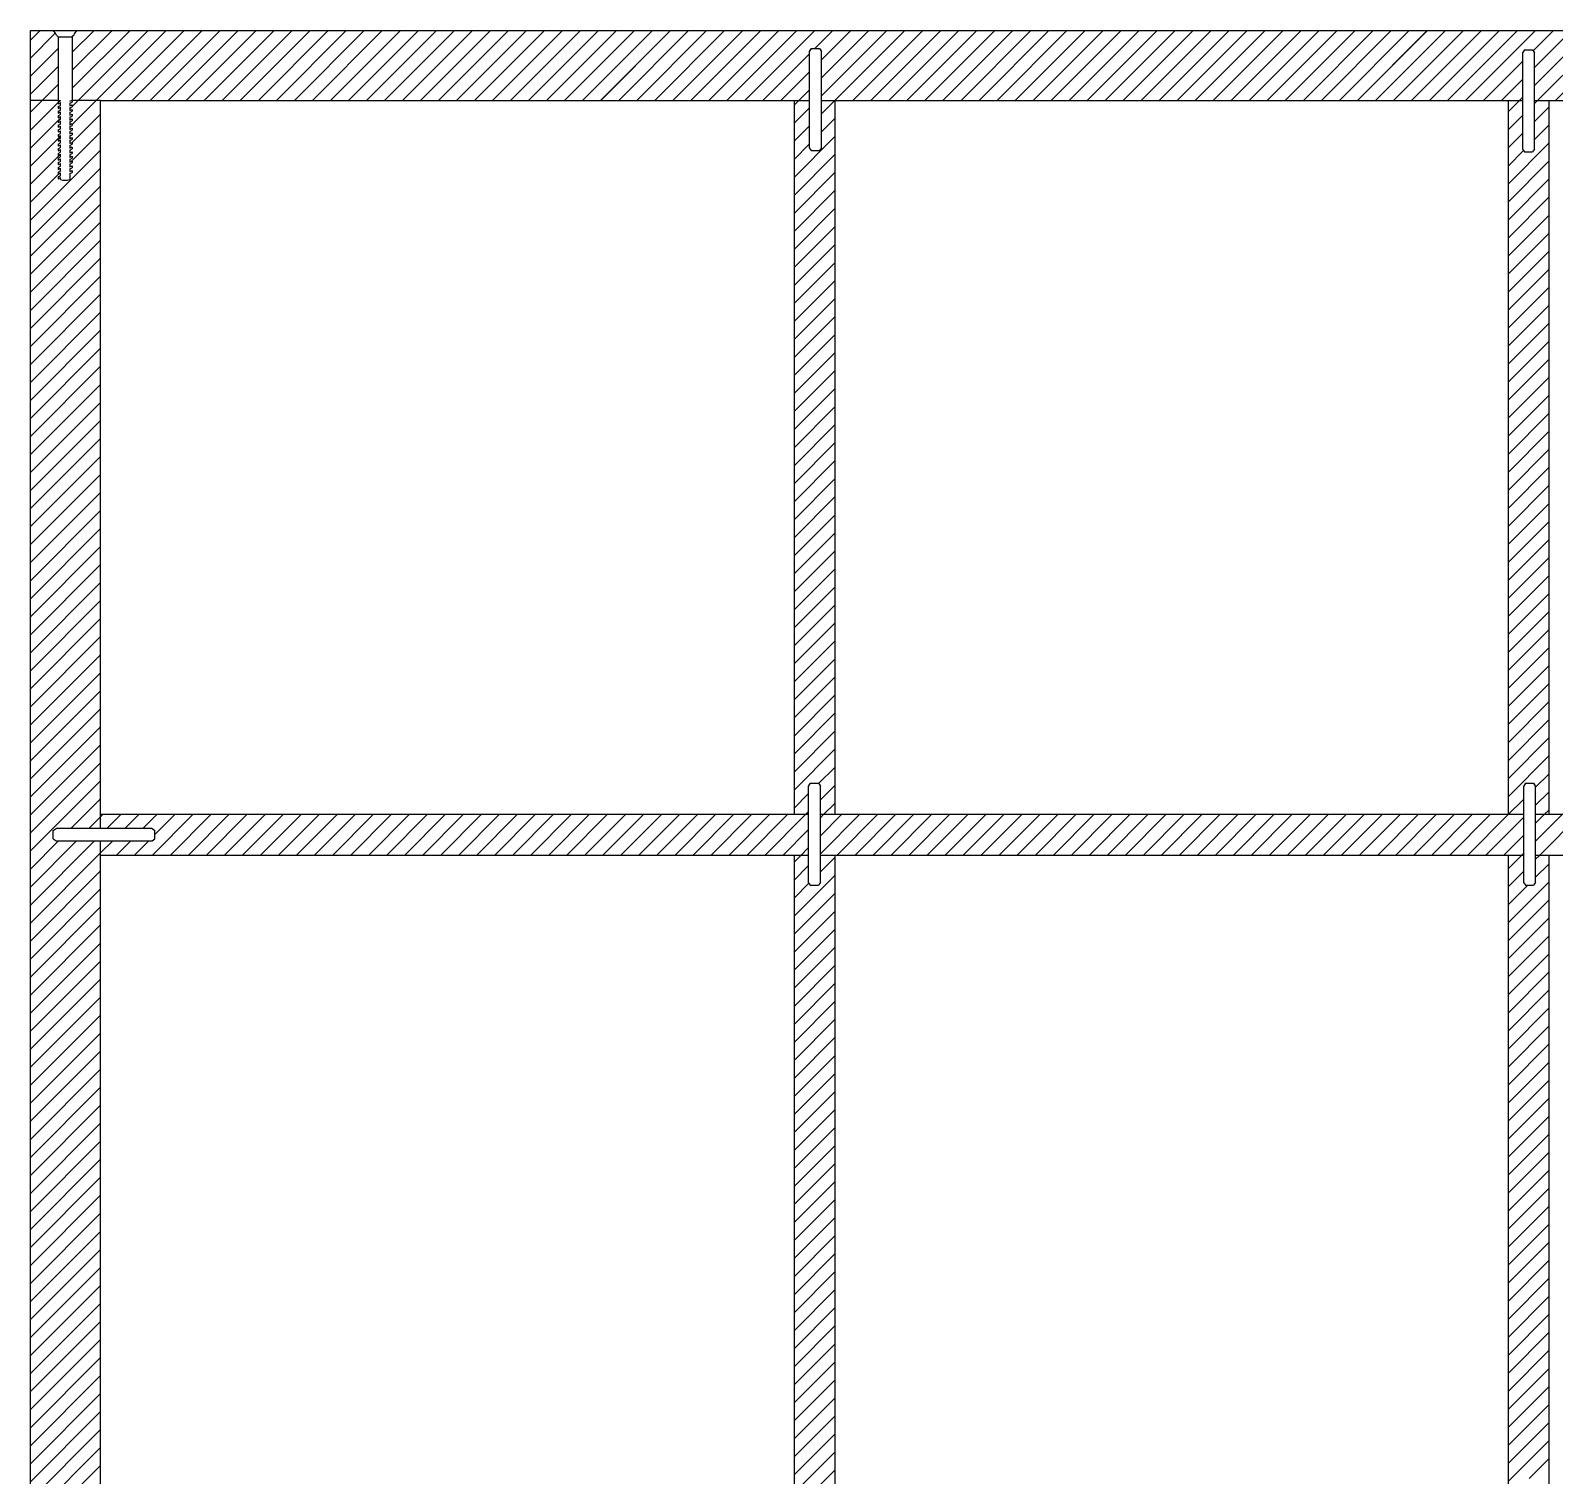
# Model space of a CAD drawing. Header units: inches. Extents: x 17 to 1541, y -140 to 953.
# Drawn here: x 976.6 to 1051.4, y 781.6 to 852.5 of the extents above; entities that cross this region are included whole.
import ezdxf

# ---------------------------------------------------------------- set-up
doc = ezdxf.new("R2010")
doc.units = ezdxf.units.IN
doc.header["$MEASUREMENT"] = 0
doc.layers.add('viti', color=2, linetype='Continuous')

msp = doc.modelspace()

# ---------------------------------------------------------------- hatches: boundary and pattern name
h = msp.add_hatch()
h.set_pattern_fill('ANSI31', color=40, scale=5)
h.paths.add_polyline_path([(980.081, 849.048), (978.69, 849.048), (978.69, 848.971), (978.563, 848.914), (978.563, 848.777), (978.69, 848.834), (978.69, 848.74), (978.563, 848.683), (978.563, 848.555), (978.691, 848.612), (978.691, 848.518), (978.563, 848.46), (978.563, 848.32), (978.69, 848.377), (978.69, 848.283), (978.563, 848.226), (978.563, 848.086), (978.69, 848.143), (978.69, 848.049), (978.563, 847.992), (978.563, 847.858), (978.69, 847.916), (978.69, 847.821), (978.563, 847.764), (978.563, 847.627), (978.69, 847.684), (978.69, 847.59), (978.563, 847.533), (978.563, 847.404), (978.691, 847.462), (978.691, 847.368), (978.563, 847.31), (978.563, 847.17), (978.69, 847.227), (978.69, 847.133), (978.563, 847.076), (978.563, 846.936), (978.69, 846.993), (978.69, 846.899), (978.563, 846.842), (978.563, 846.708), (978.69, 846.766), (978.69, 846.671), (978.563, 846.614), (978.563, 846.477), (978.69, 846.534), (978.69, 846.44), (978.563, 846.383), (978.563, 846.254), (978.691, 846.312), (978.691, 846.218), (978.563, 846.16), (978.563, 846.02), (978.69, 846.077), (978.69, 845.983), (978.563, 845.926), (978.563, 845.786), (978.69, 845.843), (978.69, 845.749), (978.563, 845.692), (978.563, 845.558), (978.69, 845.616), (978.69, 845.521), (978.563, 845.464), (978.563, 845.165, -0.133087), (978.118, 845.165), (978.118, 845.264), (977.99, 845.206), (977.99, 845.3), (978.118, 845.358), (978.118, 845.492), (977.99, 845.434), (977.99, 845.528), (978.118, 845.586), (978.118, 845.726), (977.99, 845.668), (977.99, 845.762), (978.118, 845.82), (978.118, 845.96), (977.991, 845.903), (977.991, 845.997), (978.118, 846.054), (978.118, 846.183), (977.99, 846.125), (977.99, 846.219), (978.118, 846.276), (978.118, 846.414), (977.99, 846.356), (977.99, 846.45), (978.118, 846.508), (978.118, 846.642), (977.99, 846.584), (977.99, 846.678), (978.118, 846.736), (978.118, 846.876), (977.99, 846.818), (977.99, 846.912), (978.118, 846.969), (978.118, 847.11), (977.991, 847.053), (977.991, 847.147), (978.118, 847.204), (978.118, 847.333), (977.99, 847.275), (977.99, 847.369), (978.118, 847.427), (978.118, 847.564), (977.99, 847.506), (977.99, 847.6), (978.118, 847.658), (978.118, 847.792), (977.99, 847.734), (977.99, 847.828), (978.118, 847.886), (978.118, 848.026), (977.99, 847.968), (977.99, 848.062), (978.118, 848.12), (978.118, 848.26), (977.991, 848.203), (977.991, 848.297), (978.118, 848.354), (978.118, 848.483), (977.99, 848.425), (977.99, 848.519), (978.118, 848.576), (978.118, 848.714), (977.99, 848.656), (977.99, 848.75), (978.118, 848.808), (978.118, 848.942), (977.99, 848.884), (977.99, 848.978), (978.118, 849.036), (978.118, 849.048), (977.99, 849.048), (976.639, 849.048), (976.639, 708.934), (978.152, 708.934), (978.152, 708.996), (978.279, 709.053), (978.279, 709.191), (978.152, 709.133), (978.152, 709.228), (978.279, 709.285), (978.279, 709.413), (978.15, 709.355), (978.15, 709.45), (978.279, 709.507), (978.279, 709.648), (978.151, 709.59), (978.151, 709.684), (978.279, 709.742), (978.279, 709.881), (978.152, 709.824), (978.152, 709.918), (978.279, 709.976), (978.279, 710.109), (978.152, 710.052), (978.152, 710.146), (978.279, 710.203), (978.279, 710.341), (978.152, 710.283), (978.152, 710.378), (978.279, 710.435), (978.279, 710.563), (978.15, 710.505), (978.15, 710.599), (978.279, 710.657), (978.279, 710.798), (978.151, 710.74), (978.151, 710.834), (978.279, 710.892), (978.279, 711.032), (978.152, 710.974), (978.152, 711.068), (978.279, 711.126), (978.279, 711.259), (978.152, 711.202), (978.152, 711.296), (978.279, 711.353), (978.279, 711.491), (978.152, 711.434), (978.152, 711.528), (978.279, 711.585), (978.279, 711.713), (978.15, 711.655), (978.15, 711.75), (978.279, 711.807), (978.279, 711.948), (978.151, 711.89), (978.151, 711.984), (978.279, 712.042), (978.279, 712.182), (978.152, 712.124), (978.152, 712.218), (978.279, 712.276), (978.279, 712.409), (978.152, 712.352), (978.152, 712.446), (978.279, 712.503), (978.279, 712.802, -0.133087), (978.723, 712.802), (978.723, 712.704), (978.852, 712.762), (978.852, 712.668), (978.723, 712.61), (978.723, 712.476), (978.851, 712.534), (978.851, 712.44), (978.723, 712.382), (978.723, 712.242), (978.851, 712.3), (978.851, 712.206), (978.723, 712.148), (978.723, 712.008), (978.85, 712.065), (978.85, 711.971), (978.723, 711.914), (978.723, 711.785), (978.852, 711.843), (978.852, 711.749), (978.723, 711.691), (978.723, 711.554), (978.852, 711.612), (978.852, 711.518), (978.723, 711.46), (978.723, 711.326), (978.851, 711.384), (978.851, 711.29), (978.723, 711.232), (978.723, 711.092), (978.851, 711.15), (978.851, 711.056), (978.723, 710.998), (978.723, 710.857), (978.85, 710.915), (978.85, 710.821), (978.723, 710.764), (978.723, 710.635), (978.852, 710.693), (978.852, 710.599), (978.723, 710.541), (978.723, 710.404), (978.852, 710.461), (978.852, 710.368), (978.723, 710.31), (978.723, 710.176), (978.851, 710.234), (978.851, 710.14), (978.723, 710.082), (978.723, 709.942), (978.851, 710), (978.851, 709.906), (978.723, 709.848), (978.723, 709.707), (978.85, 709.765), (978.85, 709.671), (978.723, 709.614), (978.723, 709.485), (978.852, 709.543), (978.852, 709.449), (978.723, 709.391), (978.723, 709.254), (978.852, 709.311), (978.852, 709.218), (978.723, 709.16), (978.723, 709.026), (978.851, 709.084), (978.851, 708.99), (978.728, 708.934), (980.081, 708.934), (980.081, 743.654), (977.707, 743.654), (977.556, 743.752), (977.556, 744.153), (977.707, 744.254), (980.081, 744.254), (980.081, 778.683), (977.723, 778.683), (977.572, 778.782), (977.572, 779.183), (977.723, 779.283), (980.081, 779.283), (980.081, 812.734), (977.896, 812.734), (977.745, 812.833), (977.745, 813.234), (977.896, 813.334), (980.081, 813.334)])
edge = h.paths.add_edge_path()
edge.add_spline(control_points=[(977.99, 852.169), (977.967, 852.197), (977.926, 852.245), (977.889, 852.297), (977.874, 852.319)], knot_values=[0, 0, 0, 0, 0.109536, 0.18966, 0.18966, 0.18966, 0.18966], degree=3, periodic=0)
edge.add_spline(control_points=[(977.874, 852.319), (977.838, 852.371), (977.806, 852.425), (977.773, 852.479)], knot_values=[0.18966, 0.18966, 0.18966, 0.18966, 0.378924, 0.378924, 0.378924, 0.378924], degree=3, periodic=0)
edge.add_line((977.773, 852.479), (976.639, 852.479))
edge.add_line((976.639, 852.479), (976.639, 849.048))
edge.add_line((976.639, 849.048), (977.99, 849.048))
edge.add_line((977.99, 849.048), (977.99, 852.169))
h = msp.add_hatch()
h.set_pattern_fill('ANSI31', color=40, scale=5)
edge = h.paths.add_edge_path()
edge.add_line((1014.84, 851.596), (1015.34, 851.596))
edge.add_line((1015.34, 851.596), (1015.44, 851.445))
edge.add_line((1015.44, 851.445), (1015.44, 849.048))
edge.add_line((1015.44, 849.048), (1049.829, 849.048))
edge.add_line((1049.829, 849.048), (1049.829, 851.53))
edge.add_line((1049.829, 851.53), (1050.329, 851.53))
edge.add_line((1050.329, 851.53), (1050.429, 851.379))
edge.add_line((1050.429, 851.379), (1050.429, 849.048))
edge.add_line((1050.429, 849.048), (1084.828, 849.048))
edge.add_line((1084.828, 849.048), (1084.828, 851.489))
edge.add_line((1084.828, 851.489), (1085.328, 851.489))
edge.add_line((1085.328, 851.489), (1085.428, 851.338))
edge.add_line((1085.428, 851.338), (1085.428, 849.048))
edge.add_line((1085.428, 849.048), (1120.182, 849.048))
edge.add_line((1120.182, 849.048), (1121.501, 849.048))
edge.add_line((1121.501, 849.048), (1121.501, 852.173))
edge.add_spline(control_points=[(1121.501, 852.173), (1121.477, 852.201), (1121.397, 852.296), (1121.331, 852.403), (1121.285, 852.479)], knot_values=[0, 0, 0, 0, 0.109536, 0.374376, 0.374376, 0.374376, 0.374376], degree=3, periodic=0)
edge.add_line((1121.263, 852.479), (978.907, 852.479))
edge.add_spline(control_points=[(978.907, 852.479), (978.861, 852.402), (978.795, 852.294), (978.714, 852.197), (978.69, 852.169)], knot_values=[0, 0, 0, 0, 0.269387, 0.378924, 0.378924, 0.378924, 0.378924], degree=3, periodic=0)
edge.add_line((978.711, 852.169), (978.69, 852.169))
edge.add_line((978.69, 852.169), (978.69, 849.048))
edge.add_line((978.69, 849.048), (980.081, 849.048))
edge.add_line((980.081, 849.048), (1014.84, 849.048))
edge.add_line((1014.84, 849.048), (1014.84, 851.596))

# ---------------------------------------------------------------- linework, layer by layer
at = {"color": 7}
for p, q in [((976.639, 705.479), (976.639, 852.479)), ((976.639, 852.479), (1123.639, 852.479)), ((977.99, 849.048), (976.639, 849.048)), ((980.081, 849.048), (978.69, 849.048)), ((980.07, 849.048), (1014.84, 849.048)), ((980.081, 813.334), (980.081, 849.048)), ((1014.098, 849.048), (1014.098, 814.019)), ((1015.44, 849.048), (1049.829, 849.048)), ((1016.098, 849.048), (1016.098, 814.019)), ((1049.126, 849.048), (1049.126, 814.019)), ((1050.429, 849.048), (1084.828, 849.048)), ((1051.126, 849.048), (1051.126, 814.019)), ((1014.796, 814.019), (980.081, 814.019)), ((1049.878, 814.019), (1015.396, 814.019)), ((1084.888, 814.019), (1050.478, 814.019)), ((980.081, 779.283), (980.081, 812.734)), ((1014.796, 812.019), (980.081, 812.019)), ((1014.098, 812.019), (1014.098, 779.991)), ((1049.878, 812.019), (1015.396, 812.019)), ((1016.098, 812.019), (1016.098, 779.991)), ((1049.126, 812.019), (1049.126, 805.452)), ((1084.888, 812.019), (1050.478, 812.019)), ((1051.126, 812.019), (1051.126, 805.452)), ((1049.126, 805.452), (1049.128, 779.991)), ((1051.126, 805.452), (1051.128, 779.991))]:
    msp.add_line(p, q, dxfattribs=at)
at = {"color": 2}
for p, q in [((977.772, 852.48), (978.908, 852.48)), ((977.99, 852.169), (977.99, 849.048)), ((977.99, 852.169), (978.69, 852.169)), ((978.69, 852.169), (978.69, 849.066)), ((977.99, 848.978), (978.118, 849.036)), ((977.99, 848.978), (977.99, 848.884)), ((977.99, 848.884), (978.118, 848.942)), ((977.99, 848.75), (978.118, 848.808)), ((977.99, 848.75), (977.99, 848.656)), ((977.99, 848.656), (978.118, 848.714)), ((978.118, 848.808), (978.118, 848.942)), ((978.118, 848.576), (978.118, 848.714)), ((978.563, 849.008), (978.69, 849.066)), ((978.563, 848.914), (978.69, 848.971)), ((978.563, 848.914), (978.563, 848.777)), ((978.563, 848.777), (978.69, 848.834)), ((978.563, 848.683), (978.69, 848.74)), ((978.563, 848.683), (978.563, 848.555)), ((978.563, 848.555), (978.691, 848.612)), ((978.69, 849.065), (978.69, 848.971)), ((978.69, 848.834), (978.69, 848.74)), ((978.691, 848.612), (978.691, 848.518)), ((977.99, 848.519), (978.118, 848.576)), ((977.99, 848.519), (977.99, 848.425)), ((977.99, 848.425), (978.118, 848.483)), ((977.99, 848.062), (978.118, 848.12)), ((977.99, 848.062), (977.99, 847.968)), ((977.99, 847.968), (978.118, 848.026)), ((977.99, 847.828), (978.118, 847.886)), ((977.991, 848.297), (978.118, 848.354)), ((977.991, 848.297), (977.991, 848.203)), ((977.991, 848.203), (978.118, 848.26)), ((978.118, 848.354), (978.118, 848.483)), ((978.118, 848.12), (978.118, 848.26)), ((978.118, 847.886), (978.118, 848.026)), ((978.563, 848.46), (978.691, 848.518)), ((978.563, 848.46), (978.563, 848.32)), ((978.563, 848.32), (978.69, 848.377)), ((978.563, 848.226), (978.69, 848.283)), ((978.563, 848.226), (978.563, 848.086)), ((978.563, 848.086), (978.69, 848.143)), ((978.563, 847.992), (978.69, 848.049)), ((978.563, 847.992), (978.563, 847.858)), ((978.563, 847.858), (978.69, 847.916)), ((978.69, 848.377), (978.69, 848.283)), ((978.69, 848.143), (978.69, 848.049)), ((978.69, 847.915), (978.69, 847.821)), ((977.99, 847.828), (977.99, 847.734)), ((977.99, 847.734), (978.118, 847.792)), ((977.99, 847.6), (978.118, 847.658)), ((977.99, 847.6), (977.99, 847.506)), ((977.99, 847.506), (978.118, 847.564)), ((977.99, 847.369), (978.118, 847.427)), ((977.99, 847.369), (977.99, 847.275)), ((977.99, 847.275), (978.118, 847.333)), ((977.991, 847.147), (978.118, 847.204)), ((977.991, 847.147), (977.991, 847.053)), ((977.991, 847.053), (978.118, 847.11)), ((978.118, 847.658), (978.118, 847.792)), ((978.118, 847.427), (978.118, 847.564)), ((978.118, 847.204), (978.118, 847.333)), ((978.118, 846.969), (978.118, 847.11)), ((978.563, 847.764), (978.69, 847.821)), ((978.563, 847.764), (978.563, 847.627)), ((978.563, 847.627), (978.69, 847.684)), ((978.563, 847.533), (978.69, 847.59)), ((978.563, 847.533), (978.563, 847.404)), ((978.563, 847.404), (978.691, 847.462)), ((978.563, 847.31), (978.691, 847.368)), ((978.563, 847.31), (978.563, 847.17)), ((978.563, 847.17), (978.69, 847.227)), ((978.563, 847.076), (978.69, 847.133)), ((978.69, 847.684), (978.69, 847.59)), ((978.69, 847.227), (978.69, 847.133)), ((978.691, 847.462), (978.691, 847.368)), ((977.99, 846.912), (978.118, 846.969)), ((977.99, 846.912), (977.99, 846.818)), ((977.99, 846.818), (978.118, 846.876)), ((977.99, 846.678), (978.118, 846.736)), ((977.99, 846.678), (977.99, 846.584)), ((977.99, 846.584), (978.118, 846.642)), ((977.99, 846.45), (978.118, 846.508)), ((977.99, 846.45), (977.99, 846.356)), ((977.99, 846.356), (978.118, 846.414)), ((978.118, 846.736), (978.118, 846.876)), ((978.118, 846.508), (978.118, 846.642)), ((978.118, 846.276), (978.118, 846.414)), ((978.563, 847.076), (978.563, 846.936)), ((978.563, 846.936), (978.69, 846.993)), ((978.563, 846.842), (978.69, 846.899)), ((978.563, 846.842), (978.563, 846.708)), ((978.563, 846.708), (978.69, 846.766)), ((978.563, 846.614), (978.69, 846.671)), ((978.563, 846.614), (978.563, 846.477)), ((978.563, 846.477), (978.69, 846.534)), ((978.563, 846.383), (978.69, 846.44)), ((978.563, 846.383), (978.563, 846.254)), ((978.69, 846.993), (978.69, 846.899)), ((978.69, 846.765), (978.69, 846.671)), ((978.69, 846.534), (978.69, 846.44)), ((977.99, 846.219), (978.118, 846.276)), ((977.99, 846.219), (977.99, 846.125)), ((977.99, 846.125), (978.118, 846.183)), ((977.99, 845.762), (978.118, 845.82)), ((977.99, 845.762), (977.99, 845.668)), ((977.99, 845.668), (978.118, 845.726)), ((977.991, 845.997), (978.118, 846.054)), ((977.991, 845.997), (977.991, 845.903)), ((977.991, 845.903), (978.118, 845.96)), ((978.118, 846.054), (978.118, 846.183)), ((978.118, 845.82), (978.118, 845.96)), ((978.118, 845.586), (978.118, 845.726)), ((978.563, 846.254), (978.691, 846.312)), ((978.563, 846.16), (978.691, 846.218)), ((978.563, 846.16), (978.563, 846.02)), ((978.563, 846.02), (978.69, 846.077)), ((978.563, 845.926), (978.69, 845.983)), ((978.563, 845.926), (978.563, 845.786)), ((978.563, 845.786), (978.69, 845.843)), ((978.563, 845.692), (978.69, 845.749)), ((978.563, 845.692), (978.563, 845.558)), ((978.563, 845.558), (978.69, 845.616)), ((978.69, 846.077), (978.69, 845.983)), ((978.69, 845.843), (978.69, 845.749)), ((978.69, 845.615), (978.69, 845.521)), ((978.691, 846.312), (978.691, 846.218)), ((977.99, 845.528), (978.118, 845.586)), ((977.99, 845.528), (977.99, 845.434)), ((977.99, 845.434), (978.118, 845.492)), ((977.99, 845.3), (978.118, 845.358)), ((977.99, 845.3), (977.99, 845.206)), ((977.99, 845.206), (978.118, 845.264)), ((978.118, 845.358), (978.118, 845.492)), ((978.118, 845.165), (978.118, 845.264)), ((978.563, 845.464), (978.69, 845.521)), ((978.563, 845.464), (978.563, 845.165))]:
    msp.add_line(p, q, dxfattribs=at)
at = {"color": 40, "linetype": 'Continuous'}
for p, q in [((978.69, 851.411), (979.758, 852.479)), ((978.69, 850.527), (980.642, 852.479)), ((978.69, 849.643), (981.526, 852.479)), ((978.979, 849.048), (982.41, 852.479)), ((979.863, 849.048), (983.294, 852.479)), ((980.747, 849.048), (984.177, 852.479)), ((981.63, 849.048), (985.061, 852.479)), ((982.514, 849.048), (985.945, 852.479)), ((983.398, 849.048), (986.829, 852.479)), ((984.282, 849.048), (987.713, 852.479)), ((985.166, 849.048), (988.597, 852.479)), ((986.05, 849.048), (989.481, 852.479)), ((986.934, 849.048), (990.365, 852.479)), ((987.818, 849.048), (991.249, 852.479)), ((988.701, 849.048), (992.132, 852.479)), ((989.585, 849.048), (993.016, 852.479)), ((990.469, 849.048), (993.9, 852.479)), ((991.353, 849.048), (994.784, 852.479)), ((992.237, 849.048), (995.668, 852.479)), ((993.121, 849.048), (996.552, 852.479)), ((994.005, 849.048), (997.436, 852.479)), ((994.889, 849.048), (998.32, 852.479)), ((995.773, 849.048), (999.203, 852.479)), ((996.656, 849.048), (1000.087, 852.479)), ((997.54, 849.048), (1000.971, 852.479)), ((998.424, 849.048), (1001.855, 852.479)), ((999.308, 849.048), (1002.739, 852.479)), ((1000.192, 849.048), (1003.623, 852.479)), ((1001.076, 849.048), (1004.507, 852.479)), ((1001.96, 849.048), (1005.391, 852.479)), ((1002.844, 849.048), (1006.275, 852.479)), ((1003.727, 849.048), (1007.158, 852.479)), ((1004.611, 849.048), (1008.042, 852.479)), ((1005.495, 849.048), (1008.926, 852.479)), ((1006.379, 849.048), (1009.81, 852.479)), ((1007.263, 849.048), (1010.694, 852.479)), ((1008.147, 849.048), (1011.578, 852.479)), ((1009.031, 849.048), (1012.462, 852.479)), ((1009.915, 849.048), (1013.346, 852.479)), ((1010.799, 849.048), (1014.23, 852.479)), ((1011.682, 849.048), (1015.113, 852.479)), ((1015.114, 851.596), (1015.997, 852.479)), ((1015.44, 851.038), (1016.881, 852.479)), ((1015.44, 850.154), (1017.765, 852.479)), ((1015.44, 849.27), (1018.649, 852.479)), ((1016.102, 849.048), (1019.533, 852.479)), ((1016.986, 849.048), (1020.417, 852.479)), ((1017.87, 849.048), (1021.301, 852.479)), ((1018.754, 849.048), (1022.184, 852.479)), ((1019.637, 849.048), (1023.068, 852.479)), ((1020.521, 849.048), (1023.952, 852.479)), ((1021.405, 849.048), (1024.836, 852.479)), ((1022.289, 849.048), (1025.72, 852.479)), ((1023.173, 849.048), (1026.604, 852.479)), ((1024.057, 849.048), (1027.488, 852.479)), ((1024.941, 849.048), (1028.372, 852.479)), ((1025.825, 849.048), (1029.256, 852.479)), ((1026.708, 849.048), (1030.139, 852.479)), ((1027.592, 849.048), (1031.023, 852.479)), ((1028.476, 849.048), (1031.907, 852.479)), ((1029.36, 849.048), (1032.791, 852.479)), ((1030.244, 849.048), (1033.675, 852.479)), ((1031.128, 849.048), (1034.559, 852.479)), ((1032.012, 849.048), (1035.443, 852.479)), ((1032.896, 849.048), (1036.327, 852.479)), ((1033.78, 849.048), (1037.21, 852.479)), ((1034.663, 849.048), (1038.094, 852.479)), ((1035.547, 849.048), (1038.978, 852.479)), ((1036.431, 849.048), (1039.862, 852.479)), ((1037.315, 849.048), (1040.746, 852.479)), ((1038.199, 849.048), (1041.63, 852.479)), ((1039.083, 849.048), (1042.514, 852.479)), ((1039.967, 849.048), (1043.398, 852.479)), ((1040.851, 849.048), (1044.282, 852.479)), ((1041.734, 849.048), (1045.165, 852.479)), ((1042.618, 849.048), (1046.049, 852.479)), ((1043.502, 849.048), (1046.933, 852.479)), ((1044.386, 849.048), (1047.817, 852.479)), ((1045.27, 849.048), (1048.701, 852.479)), ((1046.154, 849.048), (1049.585, 852.479)), ((1047.038, 849.048), (1050.469, 852.479)), ((1050.359, 851.485), (1051.353, 852.479)), ((1050.429, 850.671), (1052.237, 852.479)), ((1050.429, 849.787), (1053.12, 852.479)), ((1050.573, 849.048), (1054.004, 852.479)), ((1012.566, 849.048), (1014.84, 851.322)), ((1047.922, 849.048), (1049.829, 850.955)), ((1013.45, 849.048), (1014.84, 850.438)), ((1014.334, 849.048), (1014.84, 849.554)), ((1048.806, 849.048), (1049.829, 850.071)), ((1014.098, 848.812), (1014.334, 849.048)), ((1014.098, 847.928), (1014.84, 848.67)), ((1015.44, 848.386), (1016.098, 849.044)), ((1049.126, 848.485), (1049.689, 849.048)), ((1049.689, 849.048), (1049.829, 849.187)), ((1050.429, 848.904), (1050.573, 849.048)), ((1050.429, 848.02), (1051.126, 848.717)), ((1015.44, 847.503), (1016.098, 848.16)), ((1049.126, 847.601), (1049.829, 848.304)), ((1014.098, 847.044), (1014.84, 847.786)), ((1014.098, 845.276), (1016.098, 847.276)), ((1049.126, 846.717), (1049.829, 847.42)), ((1050.429, 847.136), (1051.126, 847.833)), ((1014.098, 846.16), (1014.84, 846.903)), ((1014.098, 844.392), (1016.098, 846.392)), ((1049.126, 844.949), (1051.126, 846.949)), ((1049.126, 845.833), (1049.884, 846.591)), ((1049.126, 844.065), (1051.126, 846.065)), ((1014.098, 843.508), (1016.098, 845.508)), ((1049.126, 843.181), (1051.126, 845.181)), ((1014.098, 842.625), (1016.098, 844.625)), ((1049.126, 842.297), (1051.126, 844.297)), ((1014.098, 841.741), (1016.098, 843.741)), ((1049.126, 841.413), (1051.126, 843.413)), ((1014.098, 840.857), (1016.098, 842.857)), ((1014.098, 839.973), (1016.098, 841.973)), ((1049.126, 840.53), (1051.126, 842.53)), ((1049.126, 839.646), (1051.126, 841.646)), ((1014.098, 839.089), (1016.098, 841.089)), ((1049.126, 838.762), (1051.126, 840.762)), ((1014.098, 838.205), (1016.098, 840.205)), ((1049.126, 837.878), (1051.126, 839.878)), ((1014.098, 837.321), (1016.098, 839.321)), ((1049.126, 836.994), (1051.126, 838.994)), ((1014.098, 836.437), (1016.098, 838.437)), ((1014.098, 835.553), (1016.098, 837.553)), ((1049.126, 836.11), (1051.126, 838.11)), ((1014.098, 834.67), (1016.098, 836.67)), ((1049.126, 835.226), (1051.126, 837.226)), ((1049.126, 834.342), (1051.126, 836.342)), ((1014.098, 833.786), (1016.098, 835.786)), ((1049.126, 833.459), (1051.126, 835.459)), ((1014.098, 832.902), (1016.098, 834.902)), ((1049.126, 832.575), (1051.126, 834.575)), ((1014.098, 832.018), (1016.098, 834.018)), ((1049.126, 831.691), (1051.126, 833.691)), ((1014.098, 831.134), (1016.098, 833.134)), ((1014.098, 830.25), (1016.098, 832.25)), ((1049.126, 830.807), (1051.126, 832.807)), ((1049.126, 829.923), (1051.126, 831.923)), ((1014.098, 829.366), (1016.098, 831.366)), ((1049.126, 829.039), (1051.126, 831.039)), ((1014.098, 828.482), (1016.098, 830.482)), ((1049.126, 828.155), (1051.126, 830.155)), ((1014.098, 827.599), (1016.098, 829.599)), ((1049.126, 827.271), (1051.126, 829.271)), ((1014.098, 826.715), (1016.098, 828.715)), ((1014.098, 825.831), (1016.098, 827.831)), ((1049.126, 826.387), (1051.126, 828.387)), ((1014.098, 824.947), (1016.098, 826.947)), ((1049.126, 825.504), (1051.126, 827.504)), ((1049.126, 824.62), (1051.126, 826.62)), ((1014.098, 824.063), (1016.098, 826.063)), ((1049.126, 823.736), (1051.126, 825.736)), ((1014.098, 823.179), (1016.098, 825.179)), ((1049.126, 822.852), (1051.126, 824.852)), ((1014.098, 822.295), (1016.098, 824.295)), ((1049.126, 821.968), (1051.126, 823.968)), ((1014.098, 821.411), (1016.098, 823.411)), ((1014.098, 820.527), (1016.098, 822.527)), ((1049.126, 821.084), (1051.126, 823.084)), ((1049.126, 820.2), (1051.126, 822.2)), ((1014.098, 819.644), (1016.098, 821.644)), ((1049.126, 819.316), (1051.126, 821.316)), ((1014.098, 818.76), (1016.098, 820.76)), ((1049.126, 818.433), (1051.126, 820.433)), ((1014.098, 817.876), (1016.098, 819.876)), ((1049.126, 817.549), (1051.126, 819.549)), ((1014.098, 816.992), (1016.098, 818.992)), ((1014.098, 816.108), (1016.098, 818.108)), ((1049.126, 816.665), (1051.126, 818.665)), ((1014.098, 815.224), (1016.098, 817.224)), ((1049.126, 815.781), (1051.126, 817.781)), ((1049.126, 814.897), (1051.126, 816.897)), ((1015.304, 815.547), (1016.098, 816.34)), ((1050.478, 815.365), (1051.126, 816.013)), ((1014.098, 814.34), (1014.796, 815.038)), ((1015.396, 814.754), (1016.098, 815.456)), ((1050.478, 814.481), (1051.126, 815.129)), ((1015.545, 814.019), (1016.098, 814.572)), ((1049.132, 814.019), (1049.878, 814.765)), ((1050.9, 814.019), (1051.126, 814.245)), ((980.081, 813.911), (980.19, 814.019)), ((980.388, 813.334), (981.073, 814.019)), ((981.272, 813.334), (981.957, 814.019)), ((982.156, 813.334), (982.841, 814.019)), ((982.609, 812.019), (984.609, 814.019)), ((982.745, 813.039), (983.725, 814.019)), ((983.493, 812.019), (985.493, 814.019)), ((984.377, 812.019), (986.377, 814.019)), ((985.261, 812.019), (987.261, 814.019)), ((986.145, 812.019), (988.145, 814.019)), ((987.028, 812.019), (989.028, 814.019)), ((987.912, 812.019), (989.912, 814.019)), ((988.796, 812.019), (990.796, 814.019)), ((989.68, 812.019), (991.68, 814.019)), ((990.564, 812.019), (992.564, 814.019)), ((991.448, 812.019), (993.448, 814.019)), ((992.332, 812.019), (994.332, 814.019)), ((993.216, 812.019), (995.216, 814.019)), ((994.099, 812.019), (996.099, 814.019)), ((994.983, 812.019), (996.983, 814.019)), ((995.867, 812.019), (997.867, 814.019)), ((996.751, 812.019), (998.751, 814.019)), ((997.635, 812.019), (999.635, 814.019)), ((998.519, 812.019), (1000.519, 814.019)), ((999.403, 812.019), (1001.403, 814.019)), ((1000.287, 812.019), (1002.287, 814.019)), ((1001.171, 812.019), (1003.171, 814.019)), ((1002.054, 812.019), (1004.054, 814.019)), ((1002.938, 812.019), (1004.938, 814.019)), ((1003.822, 812.019), (1005.822, 814.019)), ((1004.706, 812.019), (1006.706, 814.019)), ((1005.59, 812.019), (1007.59, 814.019)), ((1006.474, 812.019), (1008.474, 814.019)), ((1007.358, 812.019), (1009.358, 814.019)), ((1008.242, 812.019), (1010.242, 814.019)), ((1009.125, 812.019), (1011.125, 814.019)), ((1010.009, 812.019), (1012.009, 814.019)), ((1010.893, 812.019), (1012.893, 814.019)), ((1011.777, 812.019), (1013.777, 814.019)), ((1012.661, 812.019), (1014.661, 814.019)), ((1014.661, 814.019), (1014.796, 814.154)), ((1015.396, 813.87), (1015.545, 814.019)), ((1015.396, 812.986), (1016.429, 814.019)), ((1015.396, 812.103), (1017.313, 814.019)), ((1016.197, 812.019), (1018.197, 814.019)), ((1017.08, 812.019), (1019.08, 814.019)), ((1017.964, 812.019), (1019.964, 814.019)), ((1018.848, 812.019), (1020.848, 814.019)), ((1019.732, 812.019), (1021.732, 814.019)), ((1020.616, 812.019), (1022.616, 814.019)), ((1021.5, 812.019), (1023.5, 814.019)), ((1022.384, 812.019), (1024.384, 814.019)), ((1023.268, 812.019), (1025.268, 814.019)), ((1024.152, 812.019), (1026.152, 814.019)), ((1025.035, 812.019), (1027.035, 814.019)), ((1025.919, 812.019), (1027.919, 814.019)), ((1026.803, 812.019), (1028.803, 814.019)), ((1027.687, 812.019), (1029.687, 814.019)), ((1028.571, 812.019), (1030.571, 814.019)), ((1029.455, 812.019), (1031.455, 814.019)), ((1030.339, 812.019), (1032.339, 814.019)), ((1031.223, 812.019), (1033.223, 814.019)), ((1032.106, 812.019), (1034.106, 814.019)), ((1032.99, 812.019), (1034.99, 814.019)), ((1033.874, 812.019), (1035.874, 814.019)), ((1034.758, 812.019), (1036.758, 814.019)), ((1035.642, 812.019), (1037.642, 814.019)), ((1036.526, 812.019), (1038.526, 814.019)), ((1037.41, 812.019), (1039.41, 814.019)), ((1038.294, 812.019), (1040.294, 814.019)), ((1039.178, 812.019), (1041.178, 814.019)), ((1040.061, 812.019), (1042.061, 814.019)), ((1040.945, 812.019), (1042.945, 814.019)), ((1041.829, 812.019), (1043.829, 814.019)), ((1042.713, 812.019), (1044.713, 814.019)), ((1043.597, 812.019), (1045.597, 814.019)), ((1044.481, 812.019), (1046.481, 814.019)), ((1045.365, 812.019), (1047.365, 814.019)), ((1046.249, 812.019), (1048.249, 814.019)), ((1047.132, 812.019), (1049.132, 814.019)), ((1048.016, 812.019), (1049.878, 813.881)), ((1050.478, 813.597), (1050.9, 814.019)), ((1050.478, 812.713), (1051.784, 814.019)), ((1050.668, 812.019), (1052.668, 814.019)), ((980.081, 812.143), (980.672, 812.734)), ((980.841, 812.019), (981.556, 812.734)), ((981.725, 812.019), (982.44, 812.734)), ((1013.545, 812.019), (1014.796, 813.27)), ((1048.9, 812.019), (1049.878, 812.997)), ((1014.098, 811.689), (1014.429, 812.019)), ((1014.429, 812.019), (1014.796, 812.386)), ((1049.126, 811.361), (1049.784, 812.019)), ((1049.784, 812.019), (1049.878, 812.113)), ((1050.478, 811.829), (1050.668, 812.019)), ((1014.098, 810.805), (1014.796, 811.503)), ((1015.396, 811.219), (1016.098, 811.921)), ((1049.126, 810.478), (1049.878, 811.229)), ((1050.478, 810.945), (1051.126, 811.594)), ((1014.098, 809.037), (1016.098, 811.037)), ((1014.098, 809.921), (1014.828, 810.651)), ((1049.126, 808.71), (1051.126, 810.71)), ((1049.126, 809.594), (1050.089, 810.556)), ((1014.098, 808.153), (1016.098, 810.153)), ((1049.126, 807.826), (1051.126, 809.826)), ((1014.098, 807.269), (1016.098, 809.269)), ((1014.098, 806.385), (1016.098, 808.385)), ((1049.126, 806.942), (1051.126, 808.942)), ((1014.098, 805.501), (1016.098, 807.501)), ((1049.126, 806.058), (1051.126, 808.058)), ((1049.126, 805.174), (1051.126, 807.174)), ((1014.098, 804.618), (1016.098, 806.618)), ((1049.126, 804.29), (1051.126, 806.29)), ((1014.098, 803.734), (1016.098, 805.734)), ((1049.126, 803.407), (1051.126, 805.407)), ((1014.098, 802.85), (1016.098, 804.85)), ((1049.126, 802.523), (1051.126, 804.523)), ((1014.098, 801.966), (1016.098, 803.966)), ((1014.098, 801.082), (1016.098, 803.082)), ((1049.126, 801.639), (1051.126, 803.639)), ((1049.126, 800.755), (1051.126, 802.755)), ((1014.098, 800.198), (1016.098, 802.198)), ((1049.126, 799.871), (1051.126, 801.871)), ((1014.098, 799.314), (1016.098, 801.314)), ((1049.126, 798.987), (1051.126, 800.987)), ((1014.098, 798.43), (1016.098, 800.43)), ((1049.127, 798.104), (1051.126, 800.104)), ((1014.098, 797.546), (1016.098, 799.546)), ((1014.098, 796.663), (1016.098, 798.663)), ((1049.127, 797.22), (1051.126, 799.22)), ((1014.098, 795.779), (1016.098, 797.779)), ((1049.127, 796.336), (1051.127, 798.336)), ((1049.127, 795.452), (1051.127, 797.452)), ((1014.098, 794.895), (1016.098, 796.895)), ((1049.127, 794.568), (1051.127, 796.568)), ((1014.098, 794.011), (1016.098, 796.011)), ((1049.127, 793.684), (1051.127, 795.684)), ((1014.098, 793.127), (1016.098, 795.127)), ((1049.127, 792.801), (1051.127, 794.801)), ((1014.098, 792.243), (1016.098, 794.243)), ((1014.098, 791.359), (1016.098, 793.359)), ((1049.127, 791.917), (1051.127, 793.917)), ((1049.127, 791.033), (1051.127, 793.033)), ((1014.098, 790.475), (1016.098, 792.475)), ((1049.127, 790.149), (1051.127, 792.149)), ((1014.098, 789.592), (1016.098, 791.592)), ((1049.127, 789.265), (1051.127, 791.265)), ((1014.098, 788.708), (1016.098, 790.708)), ((1049.127, 788.381), (1051.127, 790.381)), ((1014.098, 787.824), (1016.098, 789.824)), ((1014.098, 786.94), (1016.098, 788.94)), ((1049.127, 787.498), (1051.127, 789.498)), ((1014.098, 786.056), (1016.098, 788.056)), ((1049.127, 786.614), (1051.127, 788.614)), ((1049.127, 785.73), (1051.127, 787.73)), ((1014.098, 785.172), (1016.098, 787.172)), ((1049.127, 784.846), (1051.127, 786.846)), ((1014.098, 784.288), (1016.098, 786.288)), ((1049.127, 783.962), (1051.127, 785.962)), ((1014.098, 783.404), (1016.098, 785.404)), ((1049.127, 783.078), (1051.127, 785.078)), ((1014.098, 782.52), (1016.098, 784.52)), ((1014.098, 781.637), (1016.098, 783.637)), ((1049.127, 782.195), (1051.127, 784.195)), ((1049.128, 781.311), (1051.127, 783.311)), ((1014.098, 780.753), (1016.098, 782.753)), ((1050.153, 781.452), (1051.127, 782.427)), ((1015.34, 781.111), (1016.098, 781.869))]:
    msp.add_line(p, q, dxfattribs=at)
at = {"color": 1}
for p, q in [((1014.939, 851.596), (1014.84, 851.445)), ((1014.939, 851.596), (1015.34, 851.596)), ((1015.34, 851.596), (1015.44, 851.445)), ((1014.84, 851.445), (1014.84, 846.732)), ((1015.44, 846.732), (1015.44, 851.445)), ((1049.928, 851.53), (1049.829, 851.379)), ((1049.829, 851.379), (1049.829, 846.666)), ((1049.928, 851.53), (1050.329, 851.53)), ((1050.329, 851.53), (1050.429, 851.379)), ((1050.429, 846.666), (1050.429, 851.379)), ((1014.84, 846.732), (1014.939, 846.596)), ((1014.939, 846.596), (1015.34, 846.596)), ((1015.44, 846.732), (1015.34, 846.596)), ((1049.829, 846.666), (1049.928, 846.53)), ((1049.928, 846.53), (1050.329, 846.53)), ((1050.429, 846.666), (1050.329, 846.53)), ((1014.894, 815.56), (1014.796, 815.409)), ((1014.796, 815.409), (1014.796, 810.695)), ((1014.894, 815.56), (1015.295, 815.56)), ((1015.295, 815.56), (1015.396, 815.409)), ((1015.396, 810.695), (1015.396, 815.409)), ((1049.976, 815.556), (1049.878, 815.405)), ((1049.878, 815.405), (1049.878, 810.692)), ((1049.976, 815.556), (1050.377, 815.556)), ((1050.377, 815.556), (1050.478, 815.405)), ((1050.478, 810.692), (1050.478, 815.405)), ((977.745, 813.234), (977.896, 813.334)), ((977.745, 812.833), (977.745, 813.234)), ((977.745, 812.833), (977.896, 812.734)), ((982.609, 813.334), (977.896, 813.334)), ((977.896, 812.734), (982.609, 812.734)), ((982.609, 813.334), (982.745, 813.234)), ((982.609, 812.734), (982.745, 812.833)), ((982.745, 812.833), (982.745, 813.234)), ((1014.796, 810.695), (1014.894, 810.56)), ((1014.894, 810.56), (1015.295, 810.56)), ((1015.396, 810.695), (1015.295, 810.56)), ((1049.878, 810.692), (1049.976, 810.556)), ((1049.976, 810.556), (1050.377, 810.556)), ((1050.478, 810.692), (1050.377, 810.556))]:
    msp.add_line(p, q, dxfattribs=at)
at = {"color": 2}
msp.add_arc((978.341, 845.985), 0.849, 254.83847, 285.16153, dxfattribs=at)
for points in [[(977.99, 852.169), (977.921, 852.254), (977.772, 852.48)], [(978.69, 852.169), (978.759, 852.254), (978.908, 852.48)]]:
    msp.add_spline(points, degree=3, dxfattribs=at)
at = {"layer": 'viti'}
for p in [(977.99, 849.048), (978.118, 849.036)]:
    msp.add_line(p, (978.118, 849.048), dxfattribs=at)

doc.saveas('drawing.dxf')
